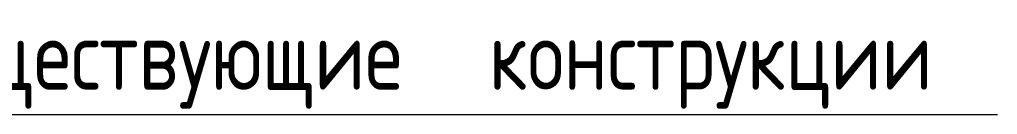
# Model space of a CAD drawing. Header units: millimetres. Extents: x 539 to 32806, y -1166 to 49726.
# Drawn here: x 7019 to 8770, y 46459 to 46629 of the extents above; entities that cross this region are included whole.
import ezdxf

# ---------------------------------------------------------------- set-up
doc = ezdxf.new("R2010")
doc.units = ezdxf.units.MM
doc.layers.add('AA_Vinoska', color=7, linetype='Continuous', lineweight=9)
doc.styles.add('GOST Common', font='GOST Common.ttf', dxfattribs={"width": 0.85, "height": 125})

# ---------------------------------------------------------------- blocks, each defined once
blk = doc.blocks.new('010_Текст с выноской - Текст 2 строки-3704550-Схема расположения стоек и пластин металлического навеса в осях Г_1-Е_1_2_1-3_1')
at = {"layer": 'AA_Vinoska'}
blk.add_line((-20, 0), (20, 0), dxfattribs=at)

msp = doc.modelspace()

# ---------------------------------------------------------------- block references
at = {"layer": 'AA_Vinoska', "xscale": 50, "yscale": 50, "zscale": 50}
msp.add_blockref('010_Текст с выноской - Текст 2 строки-3704550-Схема расположения стоек и пластин металлического навеса в осях Г_1-Е_1_2_1-3_1', (7770.3382, 46459.3548), dxfattribs=at)

# ---------------------------------------------------------------- texts
at = {"layer": 'AA_Vinoska', "char_height": 125, "attachment_point": 1, "style": 'GOST Common'}
for s, insert, width in [('Существующие', (6824.9398, 46628.47), 1209.546016), ('\\fGOST Common|b0|i0|c204|p34|;\\W.85; ', (7822.9151, 46628.47), 44.293234), ('конструкции', (7859.4607, 46628.47), 1032.373078)]:
    msp.add_mtext(s, dxfattribs=dict(at, insert=insert, width=width))

doc.saveas('drawing.dxf')
